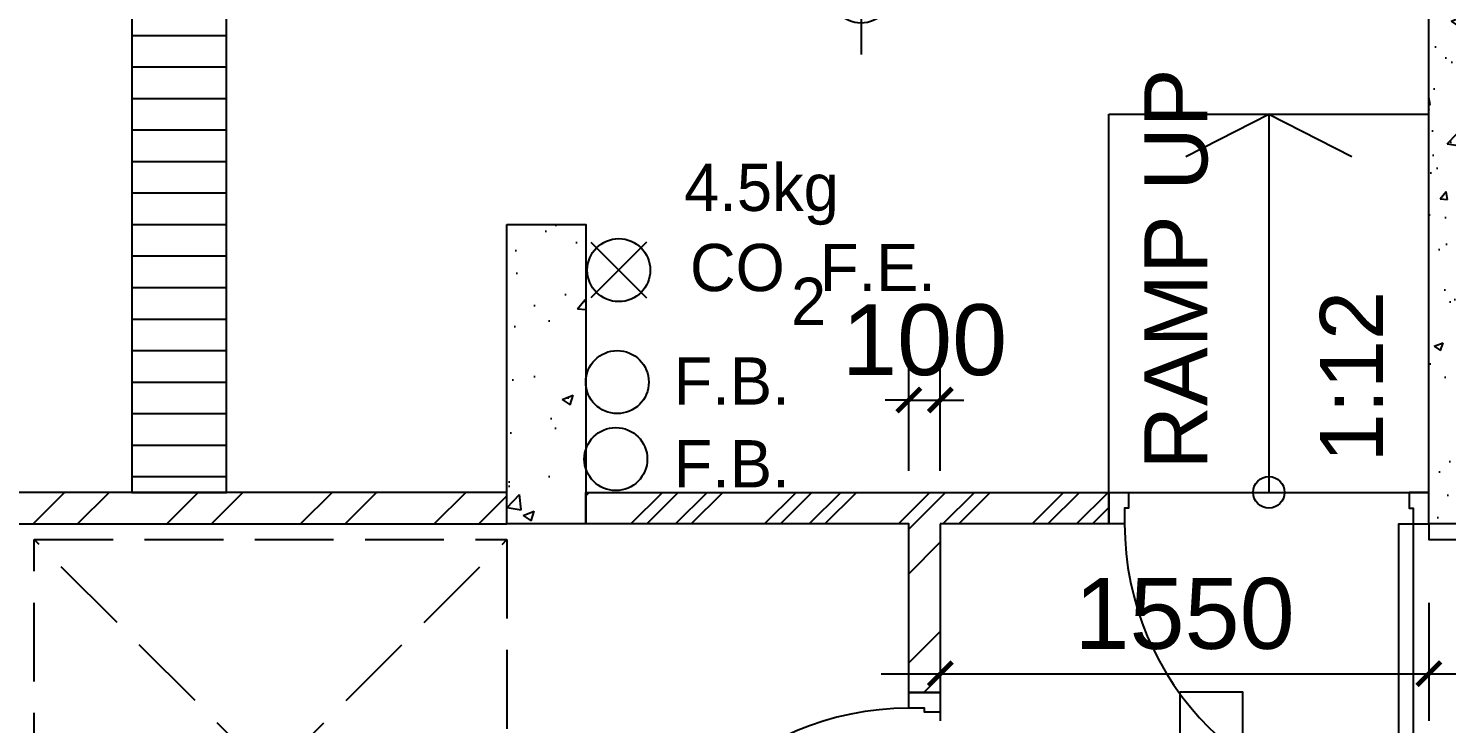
# Model space of a CAD drawing. Header units: millimetres. Extents: x 3291 to 72065, y 14527 to 43324.
# Drawn here: x 59356 to 63857, y 28016 to 30222 of the extents above; entities that cross this region are included whole.
import ezdxf
from ezdxf.enums import TextEntityAlignment as Align

# ---------------------------------------------------------------- set-up
doc = ezdxf.new("R2010")
doc.units = ezdxf.units.MM
doc.header["$MEASUREMENT"] = 0
doc.linetypes.add('DASH', pattern=[0.35, 0.25, -0.1])
doc.layers.get('0').update_dxf_attribs({"color": 8})
doc.layers.get('Defpoints').update_dxf_attribs({"color": 8})
doc.layers.add('00-NONPLOT', color=8, linetype='Continuous', plot=False)
for name, color, linetype in [('above', 8, 'DASH'), ('channel', 8, 'Continuous'), ('DLN032__', 8, 'Continuous'), ('Door', 8, 'Continuous'), ('F.A.', 8, 'Continuous'), ('FSD', 8, 'Continuous'), ('GBP Dim', 8, 'Continuous'), ('GBP Text 200', 8, 'Continuous'), ('hatch', 8, 'Continuous'), ('LEVEL', 8, 'Continuous'), ('Ramp', 8, 'Continuous'), ('WALL-NEW', 8, 'Continuous'), ('WALL-STRUCTURE', 8, 'Continuous')]:
    doc.layers.add(name, color=color, linetype=linetype)
doc.styles.add('ARIAL', font='arial.ttf')
doc.styles.add('BH', font='arial.ttf')
doc.styles.add('ROMANS', font='ROMANS.shx', dxfattribs={"width": 0.65})
doc.styles.add('SWIS721LT750', font='swissl.ttf')
doc.dimstyles.new('200 GBP', dxfattribs={"dimscale": 1.5, "dimtxt": 150, "dimasz": 100, "dimexe": 125, "dimexo": 50, "dimgap": 50, "dimtad": 1, "dimdec": 0, "dimzin": 0, "dimdsep": 46, "dimtxsty": 'BH', "dimblk": 'ARCHTICK', "dimcen": 0.09, "dimdle": 125, "dimclrd": 9, "dimclre": 9, "dimclrt": 1, "dimadec": 0, "dimazin": 0, "dimtfac": 1, "dimtdec": 0, "dimtix": 1, "dimtmove": 2, "dimatfit": 3, "dimldrblk": 'ARCHTICK', "dimfxl": 1, "dimtolj": 1, "dimtzin": 0, "dimarcsym": 0})

# ---------------------------------------------------------------- blocks, each defined once
blk = doc.blocks.new('21321321')
at = {"layer": 'Door'}
for points in [[(32660.8, 23312.8), (32660.8, 23250.3), (32610.8, 23250.3), (32610.8, 23262.8), (32560.8, 23262.8), (32560.8, 23312.8), (32660.8, 23312.8)], [(32560.8, 22347.8), (31645.8, 22347.8), (31645.8, 22392.8), (32560.8, 22392.8), (32560.8, 22347.8)], [(32560.8, 22297.8), (32660.8, 22297.8), (32660.8, 22360.3), (32610.8, 22360.3), (32610.8, 22347.8), (32560.8, 22347.8), (32560.8, 22297.8)]]:
    blk.add_lwpolyline(points, dxfattribs=at)
blk.add_arc((32560.8, 22347.8), 915, 90, 179.9977, dxfattribs=at)
blk = doc.blocks.new('_ArchTick')
at = {"color": 0, "const_width": 0.2}
blk.add_lwpolyline([(0.5, 0.5), (-0.5, -0.5)], dxfattribs=at)
blk = doc.blocks.new('*D49')
at = {"layer": 'Defpoints', "color": 0, "transparency": 16777216}
for p in [(57055.2, 28650), (61461.8, 28650), (61361.8, 27100)]:
    blk.add_point(p, dxfattribs=at)
at = {"layer": 'GBP Dim', "color": 9, "lineweight": -2, "transparency": 16777216}
for p, q in [((57055.2, 26912.5), (57055.2, 28837.5)), ((57280.2, 28650), (56905.2, 28650)), ((57280.2, 27100), (56905.2, 27100))]:
    blk.add_line(p, q, dxfattribs=at)
at = {"layer": 'GBP Dim', "color": 9, "lineweight": -2, "transparency": 16777216, "xscale": 75, "yscale": 75, "zscale": 75}
for p, rotation in [((57055.2, 28650), 90), ((57055.2, 27100), 270)]:
    blk.add_blockref('_ArchTick', p, dxfattribs=dict(at, rotation=rotation))
at = {"layer": 'GBP Dim', "transparency": 16777216, "insert": (56865.4, 27875), "char_height": 225, "attachment_point": 5, "rotation": 90, "style": 'BH'}
blk.add_mtext('\\A1;1550', dxfattribs=at)
blk = doc.blocks.new('*D168')
at = {"layer": 'Defpoints', "color": 0, "transparency": 16777216}
for p in [(62250, 28700), (63800, 28700), (63800, 28174.6)]:
    blk.add_point(p, dxfattribs=at)
at = {"layer": 'GBP Dim', "color": 9, "lineweight": -2, "transparency": 16777216}
for p, q in [((62250, 28399.6), (62250, 28024.6)), ((63800, 28399.6), (63800, 28024.6)), ((62062.5, 28174.6), (63987.5, 28174.6))]:
    blk.add_line(p, q, dxfattribs=at)
at = {"layer": 'GBP Dim', "color": 9, "lineweight": -2, "transparency": 16777216, "xscale": 75, "yscale": 75, "zscale": 75, "rotation": 180}
blk.add_blockref('_ArchTick', (62250, 28174.6), dxfattribs=at)
at = {"layer": 'GBP Dim', "color": 9, "lineweight": -2, "transparency": 16777216, "xscale": 75, "yscale": 75, "zscale": 75}
blk.add_blockref('_ArchTick', (63800, 28174.6), dxfattribs=at)
at = {"layer": 'GBP Dim', "transparency": 16777216, "insert": (63025, 28364.4), "char_height": 225, "attachment_point": 5, "style": 'BH'}
blk.add_mtext('\\A1;1550', dxfattribs=at)
blk = doc.blocks.new('*D167')
at = {"layer": 'Defpoints', "color": 0, "transparency": 16777216}
for p in [(62250, 29043.1), (62150, 28701.4), (62250, 28701.4)]:
    blk.add_point(p, dxfattribs=at)
at = {"layer": 'GBP Dim', "color": 9, "lineweight": -2, "transparency": 16777216}
for p, q in [((62150, 28818.1), (62150, 29193.1)), ((62250, 28818.1), (62250, 29193.1)), ((62150, 29043.1), (62075, 29043.1)), ((62150, 29043.1), (62250, 29043.1)), ((62250, 29043.1), (62325, 29043.1))]:
    blk.add_line(p, q, dxfattribs=at)
at = {"layer": 'GBP Dim', "color": 9, "lineweight": -2, "transparency": 16777216, "xscale": 75, "yscale": 75, "zscale": 75}
blk.add_blockref('_ArchTick', (62150, 29043.1), dxfattribs=at)
at = {"layer": 'GBP Dim', "color": 9, "lineweight": -2, "transparency": 16777216, "xscale": 75, "yscale": 75, "zscale": 75, "rotation": 180}
blk.add_blockref('_ArchTick', (62250, 29043.1), dxfattribs=at)
at = {"layer": 'GBP Dim', "transparency": 16777216, "insert": (62200, 29232.9), "char_height": 225, "attachment_point": 5, "style": 'BH'}
blk.add_mtext('\\A1;100', dxfattribs=at)
blk = doc.blocks.new('ELEX')
at = {"layer": 'DLN032__'}
for p, q in [((0, 0.5), (0, -0.5)), ((0.5, 0), (-0.5, 0))]:
    blk.add_line(p, q, dxfattribs=at)
blk.add_circle((0, 0), 0.25, dxfattribs=at)
at = {"layer": 'DLN032__', "style": 'ROMANS'}
blk.add_attdef('ELEX', (0.257, 0.354), '', height=0.5, dxfattribs=at)
blk = doc.blocks.new('*D207')
at = {"layer": 'Defpoints', "color": 0, "transparency": 16777216}
for p in [(63800, 29950), (63800, 28750), (64710.7, 28750)]:
    blk.add_point(p, dxfattribs=at)
at = {"layer": 'GBP Dim', "color": 9, "lineweight": -2, "transparency": 16777216}
for p, q in [((64710.7, 30137.5), (64710.7, 28562.5)), ((64485.7, 29950), (64860.7, 29950)), ((64485.7, 28750), (64860.7, 28750))]:
    blk.add_line(p, q, dxfattribs=at)
at = {"layer": 'GBP Dim', "color": 9, "lineweight": -2, "transparency": 16777216, "xscale": 75, "yscale": 75, "zscale": 75}
for p, rotation in [((64710.7, 29950), 90), ((64710.7, 28750), 270)]:
    blk.add_blockref('_ArchTick', p, dxfattribs=dict(at, rotation=rotation))
at = {"layer": 'GBP Dim', "transparency": 16777216, "insert": (64520.8, 29350), "char_height": 225, "attachment_point": 5, "rotation": 90, "style": 'BH'}
blk.add_mtext('\\A1;1200', dxfattribs=at)

msp = doc.modelspace()

# ---------------------------------------------------------------- hatches: boundary and pattern name
at = {"layer": 'channel'}
h = msp.add_hatch(dxfattribs=at)
h.set_pattern_fill('ANSI31,_O', color=256, scale=800, angle=135)
h.set_pattern_definition([(180, (59684.77, 28000.04), (-2e-14, -100), [])])
h.paths.add_polyline_path([(59984.77351, 28750), (59984.77351, 35324.94198), (59684.77351, 35324.94198), (59684.77351, 28750)])
at = {"layer": 'hatch'}
h = msp.add_hatch(dxfattribs=at)
h.set_pattern_fill('AR-CONC', color=256, scale=40, style=0)
h.set_pattern_definition([(50, (60909.3, 11879.93), (286.904, -25.1009), [30, -330]), (355, (60909.3, 11879.93), (-55.5005, 300.877), [24, -264]), (100.4514, (60933.2, 11877.84), (231.4038, 275.776), [25.496, -280.457]), (46.1842, (60909.3, 11959.93), (426.8964, -66.2076), [45, -495]), (96.6356, (60944.87, 11954.4), (373.865, 389.647), [38.244, -420.685]), (351.1842, (60909.3, 11959.93), (373.865, 389.647), [36, -396]), (21, (60949.3, 11939.93), (238.7628, -161.0476), [30, -330]), (326, (60949.3, 11939.93), (97.326, 290.06), [24, -264]), (71.4514, (60969.2, 11926.5), (336.089, 129.012), [25.496, -280.457]), (37.5, (60909.3, 11879.93), (4.86394, 133.15754), [0, -260.8, 0, -268, 0, -265]), (7.5, (60909.3, 11879.93), (105.2278, 157.7647), [0, -152.8, 0, -254.8, 0, -101]), (327.5, (60820.1, 11879.93), (213.529, -9.02195), [0, -100, 0, -312, 0, -414]), (317.5, (60780.1, 11879.93), (233.2745, 40.042), [0, -130, 0, -207.2, 0, -294])])
h.paths.add_polyline_path([(63800, 30850), (64100.00006, 30850), (64100.00006, 28650), (63800, 28650)])
h.paths.add_polyline_path([(63974.90622, 30900), (64100.00006, 30900), (64100.00006, 30850), (63974.90622, 30850)])
h = msp.add_hatch(dxfattribs=at)
h.set_pattern_fill('AR-CONC', color=256, scale=2, style=0)
h.set_pattern_definition([(50, (60875, 28600), (364.37, -31.88), [38.1, -419.1]), (355, (60875, 28600), (-70.49, 382.11), [30.48, -335.28]), (100.45, (60905.36, 28597.34), (293.89, 350.23), [32.38, -356.18]), (46.184, (60875, 28701.6), (542.16, -84.08), [57.15, -628.65]), (96.636, (60920.2, 28694.6), (474.8, 494.85), [48.57, -534.27]), (351.184, (60875, 28701.6), (474.8, 494.85), [45.72, -502.92]), (21, (60925.8, 28676.2), (303.23, -204.53), [38.1, -419.1]), (326, (60925.8, 28676.2), (123.6, 368.38), [30.48, -335.28]), (71.45, (60951.07, 28659.16), (426.83, 163.85), [32.38, -356.18]), (37.5, (60875, 28600), (6.177, 169.11), [0, -331.216, 0, -340.36, 0, -336.55]), (7.5, (60875, 28600), (133.64, 200.36), [0, -194.056, 0, -323.596, 0, -128.27]), (327.5, (60761.72, 28600), (271.181, -11.457), [0, -127, 0, -396.24, 0, -525.78]), (317.5, (60710.92, 28600), (296.26, 50.853), [0, -165.1, 0, -263.144, 0, -373.38])])
h.paths.add_polyline_path([(60875, 29600), (61125, 29600), (61125, 28650), (60875, 28650)])
h = msp.add_hatch(dxfattribs=at)
h.set_pattern_fill('ANSI32', color=256, scale=800, style=0)
h.set_pattern_definition([(45, (94160.88, 1251379.03), (-212.132034, 212.132034), []), (45, (94302.3, 1251379.03), (-212.132034, 212.132034), [])])
h.paths.add_polyline_path([(58125, 28650), (60875, 28650), (60875, 28750), (58125, 28750)])
h = msp.add_hatch(dxfattribs=at)
h.set_pattern_fill('ANSI32', color=256, scale=800, style=0)
h.set_pattern_definition([(45, (0, 50), (-212.132, 212.132), []), (45, (141.42, 50), (-212.132, 212.132), [])])
h.paths.add_polyline_path([(62785, 28650.00001), (61125, 28650.00001), (61125, 28750), (62785, 28750)])
h = msp.add_hatch(dxfattribs=at)
h.set_pattern_fill('ANSI32', color=256, scale=800, style=0)
h.paths.add_polyline_path([(62250, 28650.00001), (62250, 28115), (62150, 28115), (62150, 28650.00001), (61125, 28650.00001), (61125, 28750), (62785, 28750), (62785, 28650.00001)])

# ---------------------------------------------------------------- linework, layer by layer
for p, q in [((62785, 28750), (62785, 29950)), ((62785, 29950), (63800, 29950)), ((62785, 28750), (63800, 28750.00001))]:
    msp.add_line(p, q)
at = {"layer": 'above', "ltscale": 1000}
msp.add_lwpolyline([(60875, 27100), (59375, 27100), (59375, 28600), (60875, 28600)], close=True, dxfattribs=at)
for points in [[(60875, 27100), (59375, 28600)], [(59375, 27100), (60875, 28600)]]:
    msp.add_lwpolyline(points, dxfattribs=at)
at = {"layer": 'channel', "ltscale": 1000}
msp.add_lwpolyline([(59984.77351, 28750), (59984.77351, 35324.94198), (59684.77351, 35324.94198), (59684.77351, 28750), (59984.77351, 28750)], dxfattribs=at)
at = {"layer": 'F.A.', "ltscale": 750}
msp.add_lwpolyline([(63800, 28650), (63800, 28600), (64099.99998, 28600.00092), (64099.99998, 28650)], dxfattribs=at)
at = {"layer": 'FSD'}
for points in [[(61318.1097, 29543.57442), (61141.33301, 29366.79773)], [(61141.33301, 29543.57442), (61318.1097, 29366.79773)], [(63010.42308, 27916.12876), (63210.42308, 27916.12876), (63210.42308, 28116.12876), (63010.42308, 28116.12876), (63010.42308, 27916.12876)]]:
    msp.add_lwpolyline(points, dxfattribs=at)
for centre in [(61229.72135, 29455.18607), (61225, 29100), (61220.27864, 28855.77335)]:
    msp.add_circle(centre, 100, dxfattribs=at)
at = {"layer": 'Ramp'}
msp.add_line((63292.47893, 29950), (63292.5, 28750), dxfattribs=at)
msp.add_lwpolyline([(63029.17637, 29815.40468), (63292.5, 29950), (63555.82363, 29815.40468)], dxfattribs=at)
msp.add_circle((63292.47057, 28750.059), 50, dxfattribs=at)
at = {"layer": 'WALL-NEW'}
for points in [[(58125, 28650), (60875, 28650), (60875, 28750), (58125, 28750), (58125, 28650)], [(62250, 28650.00001), (62250, 28115), (62150, 28115), (62150, 28650.00001), (61125, 28650.00001), (61125, 28750), (62785, 28750), (62785, 28650.00001), (62250, 28650.00001)]]:
    msp.add_lwpolyline(points, dxfattribs=at)
at = {"layer": 'WALL-STRUCTURE'}
for points in [[(63800, 30850), (64100.00006, 30850), (64100.00006, 28650), (63800, 28650)], [(60875, 29600), (61125, 29600), (61125, 28650), (60875, 28650)]]:
    msp.add_lwpolyline(points, close=True, dxfattribs=at)

# ---------------------------------------------------------------- block references
at = {"layer": 'DLN032__'}
ref = msp.add_blockref('ELEX', (61998.38267, 30339.20484), dxfattribs=dict(at, xscale=400, yscale=400, zscale=400))
ref.add_attrib('ELEX', '165.30', dxfattribs={"layer": 'LEVEL', "height": 200, "style": 'ARIAL'}).set_placement((61440.56353, 30616.71715), align=Align.BOTTOM_LEFT)
at = {"layer": 'Door', "rotation": 90}
msp.add_blockref('21321321', (86097.75782, -3910.78116), dxfattribs=at)
at = {"layer": 'Door'}
msp.add_blockref('21321321', (29589.21884, 4802.24218), dxfattribs=at)

# ---------------------------------------------------------------- texts
at = {"layer": '00-NONPLOT', "insert": (61437.25002, 29597.69102), "char_height": 150, "width": 1512.98145, "attachment_point": 7, "style": 'SWIS721LT750'}
msp.add_mtext('{\\fUnivers|b0|i0|c0|p34;4.5kg}', dxfattribs=at)
at = {"layer": 'FSD', "char_height": 150, "attachment_point": 7, "style": 'SWIS721LT750'}
for s, insert, width in [('{\\fUnivers|b0|i0|c0|p34;CO  F.E.}', (61455.60001, 29386.39251), 1512.98145), ('{\\fUnivers|b0|i0|c0|p34;2}', (61776.16908, 29281.20472), 1512.98145), ('{\\fUnivers|b0|i0|c0|p34;F.B.}', (61404.06602, 29028.43791), 440.6214034), ('{\\fUnivers|b0|i0|c0|p34;F.B.}', (61404.06602, 28765.81455), 440.6214034)]:
    msp.add_mtext(s, dxfattribs=dict(at, insert=insert, width=width))
at = {"layer": 'GBP Text 200', "char_height": 200, "width": 2985.4330353, "attachment_point": 1, "rotation": 90, "line_spacing_factor": 0.7, "style": 'BH'}
for s, insert in [('RAMP UP ', (62897.40657, 28822.22663)), ('1:12', (63454.66268, 28845.23308))]:
    msp.add_mtext(s, dxfattribs=dict(at, insert=insert))

# ---------------------------------------------------------------- dimensions: what is measured, and where the dimension line sits
at = {"layer": 'GBP Dim'}
for base, p1, p2, angle, picture, middle in [((64710.72414, 28750.00001), (63800, 29950), (63800.00002, 28750.00001), 90, '*D207', (64520.84522, 29350)), ((57055.24953, 28650), (61361.80968, 27100), (61461.80968, 28650), 270, '*D49', (56865.3706, 27875))]:
    dim = msp.add_linear_dim(base=base, p1=p1, p2=p2, angle=angle, dimstyle='200 GBP', override={"dimasz": 50, "dimexe": 100, "dimclrt": 256, "dimfxl": 150, "dimfxlon": 1}, dxfattribs=at)
    dim.commit()
    dim.dimension.update_dxf_attribs({"geometry": picture, "text_midpoint": middle})
for base, p1, p2, picture, middle in [((62250, 29043.05705), (62150, 28701.36834), (62250, 28701.36834), '*D167', (62200, 29232.93597)), ((63800, 28174.56871), (62250, 28699.99998), (63800, 28700), '*D168', (63025, 28364.44763))]:
    dim = msp.add_linear_dim(base=base, p1=p1, p2=p2, dimstyle='200 GBP', override={"dimasz": 50, "dimexe": 100, "dimclrt": 256, "dimfxl": 150, "dimfxlon": 1}, dxfattribs=at)
    dim.commit()
    dim.dimension.update_dxf_attribs({"geometry": picture, "text_midpoint": middle})

doc.saveas('drawing.dxf')
